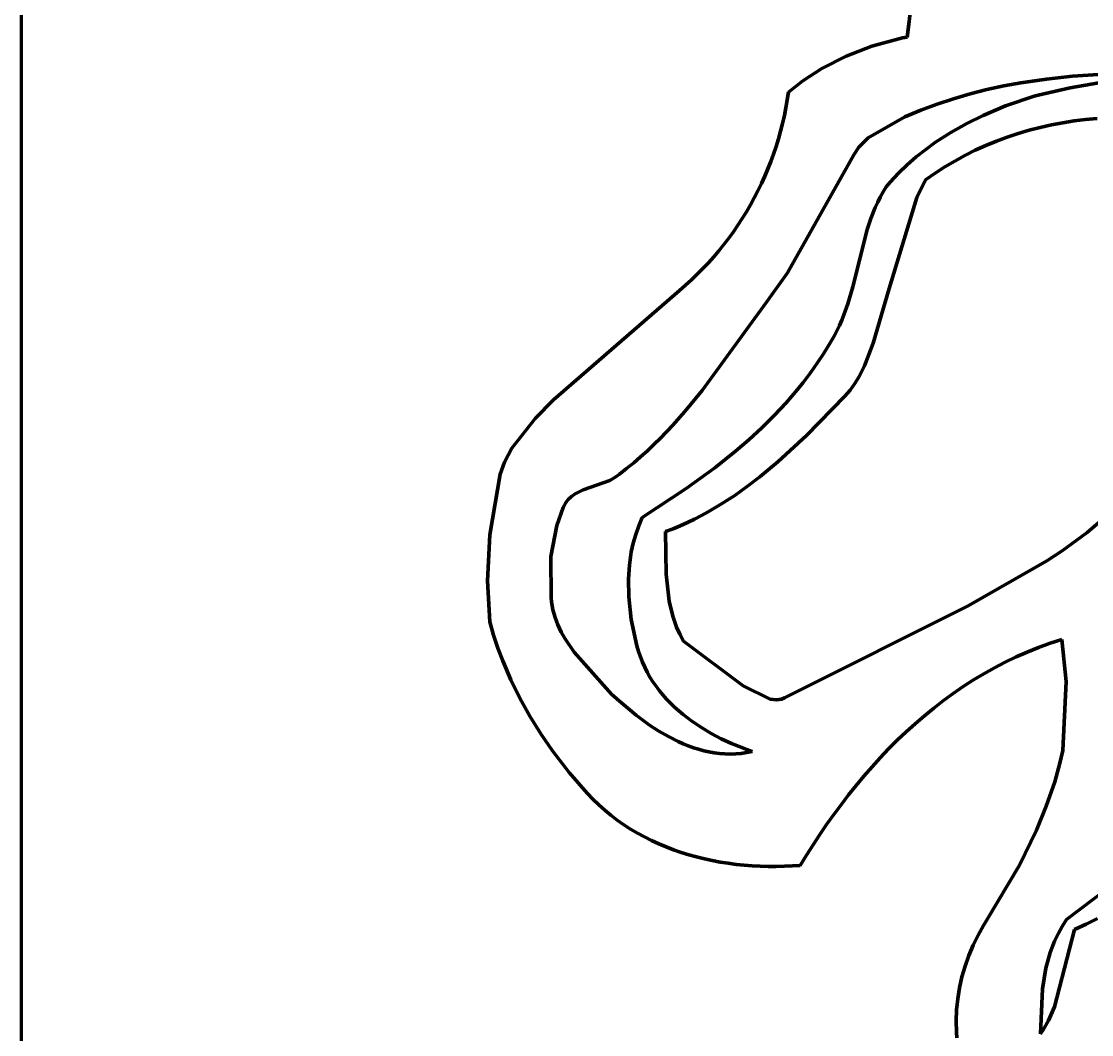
# Model space of a CAD drawing. Header units: millimetres. Extents: x 0 to 12, y 0 to 9.
# Drawn here: x 0 to 1.833, y 2.014 to 3.749 of the extents above; entities that cross this region are included whole.
import ezdxf

# ---------------------------------------------------------------- set-up
doc = ezdxf.new("R2010")
doc.units = ezdxf.units.MM
doc.layers.add('color#030303ff', color=7, linetype='CONTINUOUS', lineweight=100)
doc.layers.add('color#ffffffff', color=7, linetype='CONTINUOUS', lineweight=100)

msp = doc.modelspace()

# ---------------------------------------------------------------- linework, layer by layer
at = {"layer": 'color#030303ff'}
for p, q in [((1.5203, 3.7486), (1.5231, 3.7751)), ((1.5166, 3.722), (1.5203, 3.7486)), ((1.4564, 3.7062), (1.509, 3.7205)), ((1.509, 3.7205), (1.5166, 3.722)), ((1.4127, 3.6893), (1.4564, 3.7062)), ((1.371, 3.668), (1.4127, 3.6893)), ((1.3383, 3.6469), (1.371, 3.668)), ((1.7556, 3.6501), (1.7115, 3.6436)), ((1.7999, 3.6547), (1.7556, 3.6501)), ((1.7958, 3.6348), (1.9332, 3.6589)), ((1.8444, 3.6577), (1.7999, 3.6547)), ((1.3137, 3.6278), (1.3383, 3.6469)), ((1.6534, 3.6319), (1.6246, 3.6246)), ((1.6823, 3.6382), (1.6534, 3.6319)), ((1.7115, 3.6436), (1.6823, 3.6382)), ((1.7413, 3.6227), (1.7958, 3.6348)), ((1.3093, 3.6008), (1.3116, 3.6142)), ((1.3116, 3.6142), (1.3137, 3.6278)), ((1.5962, 3.6164), (1.5681, 3.6071)), ((1.6246, 3.6246), (1.5962, 3.6164)), ((1.6855, 3.604), (1.7346, 3.6207)), ((1.7346, 3.6207), (1.7413, 3.6227)), ((1.3066, 3.5874), (1.3093, 3.6008)), ((1.5403, 3.5967), (1.5129, 3.5852)), ((1.5681, 3.6071), (1.5403, 3.5967)), ((1.6471, 3.5879), (1.6855, 3.604)), ((1.3001, 3.5608), (1.3035, 3.5741)), ((1.3035, 3.5741), (1.3066, 3.5874)), ((1.5129, 3.5852), (1.4501, 3.5493)), ((1.5918, 3.5588), (1.619, 3.5741)), ((1.619, 3.5741), (1.6471, 3.5879)), ((1.7832, 3.5752), (1.7638, 3.5715)), ((1.8027, 3.5783), (1.7832, 3.5752)), ((1.8223, 3.5808), (1.8027, 3.5783)), ((1.842, 3.5827), (1.8223, 3.5808)), ((1.2964, 3.5477), (1.3001, 3.5608)), ((1.5656, 3.5419), (1.5918, 3.5588)), ((1.7067, 3.5567), (1.688, 3.5505)), ((1.7256, 3.5623), (1.7067, 3.5567)), ((1.7446, 3.5672), (1.7256, 3.5623)), ((1.7638, 3.5715), (1.7446, 3.5672)), ((1.2923, 3.5346), (1.2964, 3.5477)), ((1.4501, 3.5493), (1.4341, 3.5332)), ((1.5487, 3.5297), (1.5656, 3.5419)), ((1.6696, 3.5437), (1.6514, 3.5362)), ((1.688, 3.5505), (1.6696, 3.5437)), ((1.2832, 3.5089), (1.2879, 3.5217)), ((1.2879, 3.5217), (1.2923, 3.5346)), ((1.4256, 3.5204), (1.312, 3.3185)), ((1.4341, 3.5332), (1.4256, 3.5204)), ((1.5325, 3.5168), (1.5487, 3.5297)), ((1.6158, 3.5192), (1.5984, 3.5097)), ((1.6334, 3.528), (1.6158, 3.5192)), ((1.6514, 3.5362), (1.6334, 3.528)), ((1.2782, 3.4962), (1.2832, 3.5089)), ((1.502, 3.4887), (1.5169, 3.5032)), ((1.5169, 3.5032), (1.5325, 3.5168)), ((1.5984, 3.5097), (1.5814, 3.4996)), ((1.2672, 3.4711), (1.2729, 3.4836)), ((1.2729, 3.4836), (1.2782, 3.4962)), ((1.4879, 3.4735), (1.502, 3.4887)), ((1.5647, 3.4887), (1.5484, 3.4772)), ((1.5814, 3.4996), (1.5647, 3.4887)), ((1.2613, 3.4588), (1.2672, 3.4711)), ((1.4758, 3.4569), (1.4811, 3.4656)), ((1.4811, 3.4656), (1.4879, 3.4735)), ((1.5484, 3.4772), (1.5335, 3.447)), ((1.2485, 3.4347), (1.255, 3.4467)), ((1.255, 3.4467), (1.2613, 3.4588)), ((1.4664, 3.439), (1.4709, 3.448)), ((1.4709, 3.448), (1.4758, 3.4569)), ((1.5335, 3.447), (1.4859, 3.2912)), ((1.2416, 3.4229), (1.2485, 3.4347)), ((1.4549, 3.4112), (1.4623, 3.4299)), ((1.4623, 3.4299), (1.4664, 3.439)), ((1.227, 3.3998), (1.2344, 3.4113)), ((1.2344, 3.4113), (1.2416, 3.4229)), ((1.4486, 3.3922), (1.4549, 3.4112)), ((1.2193, 3.3886), (1.227, 3.3998)), ((1.4236, 3.2944), (1.4486, 3.3922)), ((1.203, 3.3666), (1.2113, 3.3775)), ((1.2113, 3.3775), (1.2193, 3.3886)), ((1.1856, 3.3456), (1.1944, 3.356)), ((1.1944, 3.356), (1.203, 3.3666)), ((1.1765, 3.3354), (1.1856, 3.3456)), ((1.1575, 3.3157), (1.1671, 3.3254)), ((1.1671, 3.3254), (1.1765, 3.3354)), ((1.312, 3.3185), (1.2758, 3.2681)), ((1.1375, 3.2971), (1.1477, 3.3063)), ((1.1477, 3.3063), (1.1575, 3.3157)), ((0.9113, 3.1006), (1.1271, 3.2882)), ((1.1271, 3.2882), (1.1375, 3.2971)), ((1.4152, 3.2654), (1.4236, 3.2944)), ((1.4859, 3.2912), (1.4587, 3.1977)), ((1.2758, 3.2681), (1.166, 3.1167)), ((1.4086, 3.2464), (1.4152, 3.2654)), ((1.405, 3.2371), (1.4086, 3.2464)), ((1.3967, 3.2188), (1.401, 3.2279)), ((1.401, 3.2279), (1.405, 3.2371)), ((1.3869, 3.2011), (1.392, 3.2099)), ((1.392, 3.2099), (1.3967, 3.2188)), ((1.3734, 3.1796), (1.3814, 3.1925)), ((1.3814, 3.1925), (1.3869, 3.2011)), ((1.4587, 3.1977), (1.4439, 3.159)), ((1.3652, 3.1669), (1.3734, 3.1796)), ((1.3478, 3.1423), (1.3566, 3.1545)), ((1.3566, 3.1545), (1.3652, 3.1669)), ((1.4439, 3.159), (1.4345, 3.1406)), ((1.3386, 3.1303), (1.3478, 3.1423)), ((1.4345, 3.1406), (1.4273, 3.1288)), ((1.166, 3.1167), (1.1363, 3.0808)), ((1.3196, 3.1071), (1.3292, 3.1186)), ((1.3292, 3.1186), (1.3386, 3.1303)), ((1.4192, 3.1176), (1.4101, 3.1068)), ((1.4273, 3.1288), (1.4192, 3.1176)), ((0.8806, 3.0695), (0.9113, 3.1006)), ((1.3096, 3.0958), (1.3196, 3.1071)), ((1.4101, 3.1068), (1.3446, 3.0399)), ((1.1363, 3.0808), (1.1157, 3.0576)), ((1.2891, 3.0739), (1.3096, 3.0958)), ((0.8401, 3.0181), (0.8806, 3.0695)), ((1.2678, 3.0527), (1.2891, 3.0739)), ((1.1157, 3.0576), (1.0943, 3.0352)), ((1.2456, 3.0324), (1.2678, 3.0527)), ((1.0833, 3.0243), (1.072, 3.0136)), ((1.0943, 3.0352), (1.0833, 3.0243)), ((1.2227, 3.0127), (1.2456, 3.0324)), ((1.3446, 3.0399), (1.2953, 2.9945)), ((0.8274, 2.9941), (0.8401, 3.0181)), ((1.072, 3.0136), (1.0604, 3.0032)), ((1.1874, 2.9845), (1.2227, 3.0127)), ((0.8197, 2.9735), (0.8274, 2.9941)), ((1.0486, 2.9931), (1.0365, 2.9832)), ((1.0604, 3.0032), (1.0486, 2.9931)), ((1.2953, 2.9945), (1.2644, 2.9689)), ((0.8022, 2.8696), (0.8197, 2.9735)), ((1.0241, 2.9736), (1.0179, 2.9687)), ((1.0365, 2.9832), (1.0241, 2.9736)), ((1.1386, 2.9489), (1.1874, 2.9845)), ((1.0077, 2.9628), (0.962, 2.9465)), ((1.0179, 2.9687), (1.0077, 2.9628)), ((1.2432, 2.9527), (1.2215, 2.9372)), ((1.2644, 2.9689), (1.2432, 2.9527)), ((0.942, 2.9353), (0.9365, 2.9301)), ((0.9482, 2.9397), (0.942, 2.9353)), ((0.962, 2.9465), (0.9482, 2.9397)), ((1.0633, 2.8991), (1.1386, 2.9489)), ((1.2215, 2.9372), (1.1992, 2.9227)), ((0.928, 2.9165), (0.9171, 2.8858)), ((0.9298, 2.9203), (0.928, 2.9165)), ((0.9318, 2.9239), (0.9298, 2.9203)), ((0.934, 2.9271), (0.9318, 2.9239)), ((0.9365, 2.9301), (0.934, 2.9271)), ((1.1992, 2.9227), (1.1762, 2.9091)), ((1.0571, 2.8849), (1.0633, 2.8991)), ((1.1526, 2.8965), (1.1406, 2.8907)), ((1.1645, 2.9027), (1.1526, 2.8965)), ((1.1762, 2.9091), (1.1645, 2.9027)), ((1.8249, 2.8738), (1.8651, 2.9079)), ((0.9171, 2.8858), (0.9067, 2.8325)), ((1.052, 2.8704), (1.0571, 2.8849)), ((1.1159, 2.88), (1.1033, 2.8751)), ((1.1283, 2.8852), (1.1159, 2.88)), ((1.1406, 2.8907), (1.1283, 2.8852)), ((0.7982, 2.7907), (0.8022, 2.8696)), ((1.0478, 2.8556), (1.052, 2.8704)), ((1.1033, 2.8751), (1.1041, 2.802)), ((1.7824, 2.8425), (1.8249, 2.8738)), ((1.0445, 2.8405), (1.0478, 2.8556)), ((1.7558, 2.8252), (1.7824, 2.8425)), ((0.9067, 2.8325), (0.907, 2.762)), ((1.0412, 2.8176), (1.0445, 2.8405)), ((1.6211, 2.7479), (1.7558, 2.8252)), ((1.0396, 2.7945), (1.0412, 2.8176)), ((0.8022, 2.7205), (0.7982, 2.7907)), ((1.0401, 2.7634), (1.0396, 2.7945)), ((1.1041, 2.802), (1.1094, 2.756)), ((0.907, 2.762), (0.9078, 2.755)), ((0.9078, 2.755), (0.9088, 2.7481)), ((1.0445, 2.7248), (1.0401, 2.7634)), ((1.1094, 2.756), (1.1156, 2.7303)), ((0.9088, 2.7481), (0.9103, 2.7413)), ((0.9103, 2.7413), (0.914, 2.7282)), ((1.3125, 2.5934), (1.6211, 2.7479)), ((0.8086, 2.698), (0.8022, 2.7205)), ((0.914, 2.7282), (0.9187, 2.7155)), ((0.9187, 2.7155), (0.9245, 2.7032)), ((1.0542, 2.6796), (1.0445, 2.7248)), ((1.1156, 2.7303), (1.1221, 2.7116)), ((0.816, 2.6757), (0.8086, 2.698)), ((0.9245, 2.7032), (0.9311, 2.6913)), ((1.1221, 2.7116), (1.1275, 2.6995)), ((1.1275, 2.6995), (1.1338, 2.6876)), ((0.9311, 2.6913), (0.9464, 2.6686)), ((1.0569, 2.6701), (1.0542, 2.6796)), ((1.1338, 2.6876), (1.236, 2.6112)), ((1.742, 2.6768), (1.7226, 2.669)), ((1.7619, 2.6839), (1.742, 2.6768)), ((1.782, 2.6904), (1.7619, 2.6839)), ((1.7889, 2.6184), (1.782, 2.6904)), ((0.8242, 2.6537), (0.816, 2.6757)), ((0.9464, 2.6686), (1.0106, 2.5968)), ((1.06, 2.6608), (1.0569, 2.6701)), ((1.0635, 2.6518), (1.06, 2.6608)), ((1.7034, 2.6606), (1.6846, 2.6516)), ((1.7226, 2.669), (1.7034, 2.6606)), ((0.838, 2.6213), (0.8242, 2.6537)), ((1.0674, 2.643), (1.0635, 2.6518)), ((1.0717, 2.6345), (1.0674, 2.643)), ((1.6662, 2.642), (1.648, 2.6318)), ((1.6846, 2.6516), (1.6662, 2.642)), ((0.8536, 2.5897), (0.838, 2.6213)), ((1.0764, 2.6262), (1.0717, 2.6345)), ((1.0814, 2.6181), (1.0764, 2.6262)), ((1.6302, 2.6211), (1.6128, 2.6098)), ((1.648, 2.6318), (1.6302, 2.6211)), ((1.0868, 2.6103), (1.0814, 2.6181)), ((1.0926, 2.6027), (1.0868, 2.6103)), ((1.0986, 2.5954), (1.0926, 2.6027)), ((1.236, 2.6112), (1.2823, 2.5882)), ((1.6128, 2.6098), (1.5957, 2.598)), ((1.7836, 2.5005), (1.7889, 2.6184)), ((0.8709, 2.5589), (0.8536, 2.5897)), ((1.0106, 2.5968), (1.0241, 2.5846)), ((1.0241, 2.5846), (1.0528, 2.5607)), ((1.105, 2.5882), (1.0986, 2.5954)), ((1.1116, 2.5813), (1.105, 2.5882)), ((1.2823, 2.5882), (1.2933, 2.5872)), ((1.2933, 2.5872), (1.3015, 2.5884)), ((1.3015, 2.5884), (1.307, 2.5904)), ((1.307, 2.5904), (1.3125, 2.5934)), ((1.5789, 2.5858), (1.5624, 2.573)), ((1.5957, 2.598), (1.5789, 2.5858)), ((1.1185, 2.5747), (1.1116, 2.5813)), ((1.1256, 2.5682), (1.1185, 2.5747)), ((1.133, 2.562), (1.1256, 2.5682)), ((1.5624, 2.573), (1.5463, 2.5599)), ((0.8896, 2.5289), (0.8709, 2.5589)), ((1.0528, 2.5607), (1.0758, 2.5439)), ((1.1483, 2.5503), (1.133, 2.562)), ((1.1644, 2.5395), (1.1483, 2.5503)), ((1.5463, 2.5599), (1.5306, 2.5462)), ((1.0758, 2.5439), (1.0917, 2.5336)), ((1.0917, 2.5336), (1.1081, 2.5241)), ((1.1811, 2.5296), (1.1644, 2.5395)), ((1.1983, 2.5205), (1.1811, 2.5296)), ((1.5151, 2.5322), (1.5, 2.5178)), ((1.5306, 2.5462), (1.5151, 2.5322)), ((0.9096, 2.4999), (0.8896, 2.5289)), ((1.1081, 2.5241), (1.1249, 2.5156)), ((1.1249, 2.5156), (1.1334, 2.5118)), ((1.1334, 2.5118), (1.1421, 2.5084)), ((1.2158, 2.5124), (1.1983, 2.5205)), ((1.2425, 2.5018), (1.2158, 2.5124)), ((1.5, 2.5178), (1.4852, 2.503)), ((0.9383, 2.4626), (0.9096, 2.4999)), ((1.1421, 2.5084), (1.1508, 2.5052)), ((1.1508, 2.5052), (1.1596, 2.5024)), ((1.1596, 2.5024), (1.1685, 2.5)), ((1.1685, 2.5), (1.1774, 2.498)), ((1.1774, 2.498), (1.1865, 2.4964)), ((1.1865, 2.4964), (1.1956, 2.4953)), ((1.1956, 2.4953), (1.2048, 2.4946)), ((1.2048, 2.4946), (1.214, 2.4943)), ((1.214, 2.4943), (1.2233, 2.4946)), ((1.2233, 2.4946), (1.2326, 2.4954)), ((1.2326, 2.4954), (1.242, 2.4968)), ((1.242, 2.4968), (1.2514, 2.4987)), ((1.2514, 2.4987), (1.2425, 2.5018)), ((1.4852, 2.503), (1.4708, 2.4879)), ((1.7785, 2.4789), (1.7836, 2.5005)), ((1.4708, 2.4879), (1.4567, 2.4724)), ((1.7695, 2.4469), (1.7785, 2.4789)), ((0.969, 2.4272), (0.9383, 2.4626)), ((1.4429, 2.4566), (1.4295, 2.4405)), ((1.4567, 2.4724), (1.4429, 2.4566)), ((1.4295, 2.4405), (1.4164, 2.4242)), ((1.7551, 2.405), (1.7695, 2.4469)), ((0.9786, 2.4171), (0.969, 2.4272)), ((1.4164, 2.4242), (1.4036, 2.4076)), ((0.9886, 2.4074), (0.9786, 2.4171)), ((0.9989, 2.3982), (0.9886, 2.4074)), ((1.4036, 2.4076), (1.3912, 2.3907)), ((1.7383, 2.3641), (1.7551, 2.405)), ((1.0096, 2.3894), (0.9989, 2.3982)), ((1.0205, 2.3811), (1.0096, 2.3894)), ((1.3912, 2.3907), (1.379, 2.3737)), ((1.0317, 2.3733), (1.0205, 2.3811)), ((1.0432, 2.3659), (1.0317, 2.3733)), ((1.0549, 2.3589), (1.0432, 2.3659)), ((1.379, 2.3737), (1.3673, 2.3564)), ((2.0127, 2.3796), (1.7898, 2.2109)), ((1.0669, 2.3523), (1.0549, 2.3589)), ((1.0791, 2.3462), (1.0669, 2.3523)), ((1.0916, 2.3405), (1.0791, 2.3462)), ((1.3673, 2.3564), (1.3558, 2.339)), ((1.7091, 2.3043), (1.7383, 2.3641)), ((1.1042, 2.3352), (1.0916, 2.3405)), ((1.117, 2.3303), (1.1042, 2.3352)), ((1.1299, 2.3259), (1.117, 2.3303)), ((1.3558, 2.339), (1.3447, 2.3214)), ((1.143, 2.3218), (1.1299, 2.3259)), ((1.1563, 2.3181), (1.143, 2.3218)), ((1.1696, 2.3148), (1.1563, 2.3181)), ((1.1831, 2.3119), (1.1696, 2.3148)), ((1.1967, 2.3094), (1.1831, 2.3119)), ((1.2103, 2.3072), (1.1967, 2.3094)), ((1.3447, 2.3214), (1.3339, 2.3037)), ((1.224, 2.3054), (1.2103, 2.3072)), ((1.2377, 2.304), (1.224, 2.3054)), ((1.2515, 2.3029), (1.2377, 2.304)), ((1.2653, 2.3022), (1.2515, 2.3029)), ((1.2791, 2.3018), (1.2653, 2.3022)), ((1.2928, 2.3018), (1.2791, 2.3018)), ((1.3066, 2.3021), (1.2928, 2.3018)), ((1.3203, 2.3027), (1.3066, 2.3021)), ((1.3339, 2.3037), (1.3203, 2.3027)), ((1.6526, 2.209), (1.7091, 2.3043)), ((1.6382, 2.1843), (1.6476, 2.2009)), ((1.6476, 2.2009), (1.6526, 2.209)), ((1.7898, 2.2109), (1.7821, 2.1991)), ((1.8033, 2.1936), (1.8232, 2.2029)), ((1.8232, 2.2029), (1.8429, 2.2125)), ((1.6298, 2.1671), (1.6382, 2.1843)), ((1.7694, 2.0615), (1.8033, 2.1936)), ((1.7753, 2.1867), (1.7694, 2.1741)), ((1.7821, 2.1991), (1.7753, 2.1867)), ((1.6223, 2.1494), (1.6298, 2.1671)), ((1.7694, 2.1741), (1.7619, 2.1544)), ((1.616, 2.1313), (1.6223, 2.1494)), ((1.7619, 2.1544), (1.7544, 2.1274)), ((1.6107, 2.1129), (1.616, 2.1313)), ((1.7544, 2.1274), (1.7484, 2.0925)), ((1.6065, 2.0942), (1.6107, 2.1129)), ((1.6035, 2.0753), (1.6065, 2.0942)), ((1.7484, 2.0925), (1.7455, 2.0151)), ((1.6016, 2.0563), (1.6035, 2.0753)), ((1.6009, 2.0372), (1.6016, 2.0563)), ((1.7587, 2.0378), (1.7694, 2.0615)), ((1.6014, 2.0182), (1.6009, 2.0372)), ((1.749, 2.0207), (1.7587, 2.0378)), ((1.6021, 2.0086), (1.6014, 2.0182)), ((1.7455, 2.0151), (1.749, 2.0207))]:
    msp.add_line(p, q, dxfattribs=at)
at = {"layer": 'color#ffffffff'}
for p, q in [((0, 0), (0, 9.0278)), ((1.5231, 3.7751), (1.5203, 3.7486)), ((1.5203, 3.7486), (1.5166, 3.722)), ((1.509, 3.7205), (1.4564, 3.7062)), ((1.5166, 3.722), (1.509, 3.7205)), ((1.4564, 3.7062), (1.4127, 3.6893)), ((1.4127, 3.6893), (1.371, 3.668)), ((1.371, 3.668), (1.3383, 3.6469)), ((1.7115, 3.6436), (1.7556, 3.6501)), ((1.7556, 3.6501), (1.7999, 3.6547)), ((1.9332, 3.6589), (1.7958, 3.6348)), ((1.7999, 3.6547), (1.8444, 3.6577)), ((1.3383, 3.6469), (1.3137, 3.6278)), ((1.6246, 3.6246), (1.6534, 3.6319)), ((1.6534, 3.6319), (1.6823, 3.6382)), ((1.6823, 3.6382), (1.7115, 3.6436)), ((1.7958, 3.6348), (1.7413, 3.6227)), ((1.3116, 3.6142), (1.3093, 3.6008)), ((1.3137, 3.6278), (1.3116, 3.6142)), ((1.5681, 3.6071), (1.5962, 3.6164)), ((1.5962, 3.6164), (1.6246, 3.6246)), ((1.7346, 3.6207), (1.6855, 3.604)), ((1.7413, 3.6227), (1.7346, 3.6207)), ((1.3093, 3.6008), (1.3066, 3.5874)), ((1.5129, 3.5852), (1.5403, 3.5967)), ((1.5403, 3.5967), (1.5681, 3.6071)), ((1.6855, 3.604), (1.6471, 3.5879)), ((1.3035, 3.5741), (1.3001, 3.5608)), ((1.3066, 3.5874), (1.3035, 3.5741)), ((1.4501, 3.5493), (1.5129, 3.5852)), ((1.619, 3.5741), (1.5918, 3.5588)), ((1.6471, 3.5879), (1.619, 3.5741)), ((1.7638, 3.5715), (1.7832, 3.5752)), ((1.7832, 3.5752), (1.8027, 3.5783)), ((1.8027, 3.5783), (1.8223, 3.5808)), ((1.8223, 3.5808), (1.842, 3.5827)), ((1.3001, 3.5608), (1.2964, 3.5477)), ((1.5918, 3.5588), (1.5656, 3.5419)), ((1.688, 3.5505), (1.7067, 3.5567)), ((1.7067, 3.5567), (1.7256, 3.5623)), ((1.7256, 3.5623), (1.7446, 3.5672)), ((1.7446, 3.5672), (1.7638, 3.5715)), ((1.2964, 3.5477), (1.2923, 3.5346)), ((1.4341, 3.5332), (1.4501, 3.5493)), ((1.5656, 3.5419), (1.5487, 3.5297)), ((1.6514, 3.5362), (1.6696, 3.5437)), ((1.6696, 3.5437), (1.688, 3.5505)), ((1.2879, 3.5217), (1.2832, 3.5089)), ((1.2923, 3.5346), (1.2879, 3.5217)), ((1.312, 3.3185), (1.4256, 3.5204)), ((1.4256, 3.5204), (1.4341, 3.5332)), ((1.5487, 3.5297), (1.5325, 3.5168)), ((1.5984, 3.5097), (1.6158, 3.5192)), ((1.6158, 3.5192), (1.6334, 3.528)), ((1.6334, 3.528), (1.6514, 3.5362)), ((1.2832, 3.5089), (1.2782, 3.4962)), ((1.5169, 3.5032), (1.502, 3.4887)), ((1.5325, 3.5168), (1.5169, 3.5032)), ((1.5814, 3.4996), (1.5984, 3.5097)), ((1.2729, 3.4836), (1.2672, 3.4711)), ((1.2782, 3.4962), (1.2729, 3.4836)), ((1.502, 3.4887), (1.4879, 3.4735)), ((1.5484, 3.4772), (1.5647, 3.4887)), ((1.5647, 3.4887), (1.5814, 3.4996)), ((1.2672, 3.4711), (1.2613, 3.4588)), ((1.4811, 3.4656), (1.4758, 3.4569)), ((1.4879, 3.4735), (1.4811, 3.4656)), ((1.5335, 3.447), (1.5484, 3.4772)), ((1.255, 3.4467), (1.2485, 3.4347)), ((1.2613, 3.4588), (1.255, 3.4467)), ((1.4709, 3.448), (1.4664, 3.439)), ((1.4758, 3.4569), (1.4709, 3.448)), ((1.4859, 3.2912), (1.5335, 3.447)), ((1.2485, 3.4347), (1.2416, 3.4229)), ((1.4623, 3.4299), (1.4549, 3.4112)), ((1.4664, 3.439), (1.4623, 3.4299)), ((1.2344, 3.4113), (1.227, 3.3998)), ((1.2416, 3.4229), (1.2344, 3.4113)), ((1.4549, 3.4112), (1.4486, 3.3922)), ((1.227, 3.3998), (1.2193, 3.3886)), ((1.4486, 3.3922), (1.4236, 3.2944)), ((1.2113, 3.3775), (1.203, 3.3666)), ((1.2193, 3.3886), (1.2113, 3.3775)), ((1.1944, 3.356), (1.1856, 3.3456)), ((1.203, 3.3666), (1.1944, 3.356)), ((1.1856, 3.3456), (1.1765, 3.3354)), ((1.1671, 3.3254), (1.1575, 3.3157)), ((1.1765, 3.3354), (1.1671, 3.3254)), ((1.2758, 3.2681), (1.312, 3.3185)), ((1.1477, 3.3063), (1.1375, 3.2971)), ((1.1575, 3.3157), (1.1477, 3.3063)), ((1.1271, 3.2882), (0.9113, 3.1006)), ((1.1375, 3.2971), (1.1271, 3.2882)), ((1.4236, 3.2944), (1.4152, 3.2654)), ((1.4587, 3.1977), (1.4859, 3.2912)), ((1.166, 3.1167), (1.2758, 3.2681)), ((1.4152, 3.2654), (1.4086, 3.2464)), ((1.4086, 3.2464), (1.405, 3.2371)), ((1.401, 3.2279), (1.3967, 3.2188)), ((1.405, 3.2371), (1.401, 3.2279)), ((1.392, 3.2099), (1.3869, 3.2011)), ((1.3967, 3.2188), (1.392, 3.2099)), ((1.3814, 3.1925), (1.3734, 3.1796)), ((1.3869, 3.2011), (1.3814, 3.1925)), ((1.4439, 3.159), (1.4587, 3.1977)), ((1.3734, 3.1796), (1.3652, 3.1669)), ((1.3566, 3.1545), (1.3478, 3.1423)), ((1.3652, 3.1669), (1.3566, 3.1545)), ((1.4345, 3.1406), (1.4439, 3.159)), ((1.3478, 3.1423), (1.3386, 3.1303)), ((1.4273, 3.1288), (1.4345, 3.1406)), ((1.1363, 3.0808), (1.166, 3.1167)), ((1.3292, 3.1186), (1.3196, 3.1071)), ((1.3386, 3.1303), (1.3292, 3.1186)), ((1.4101, 3.1068), (1.4192, 3.1176)), ((1.4192, 3.1176), (1.4273, 3.1288)), ((0.9113, 3.1006), (0.8806, 3.0695)), ((1.3196, 3.1071), (1.3096, 3.0958)), ((1.3446, 3.0399), (1.4101, 3.1068)), ((1.1157, 3.0576), (1.1363, 3.0808)), ((1.3096, 3.0958), (1.2891, 3.0739)), ((0.8806, 3.0695), (0.8401, 3.0181)), ((1.2891, 3.0739), (1.2678, 3.0527)), ((1.0943, 3.0352), (1.1157, 3.0576)), ((1.2678, 3.0527), (1.2456, 3.0324)), ((1.072, 3.0136), (1.0833, 3.0243)), ((1.0833, 3.0243), (1.0943, 3.0352)), ((1.2456, 3.0324), (1.2227, 3.0127)), ((1.2953, 2.9945), (1.3446, 3.0399)), ((0.8401, 3.0181), (0.8274, 2.9941)), ((1.0604, 3.0032), (1.072, 3.0136)), ((1.2227, 3.0127), (1.1874, 2.9845)), ((0.8274, 2.9941), (0.8197, 2.9735)), ((1.0365, 2.9832), (1.0486, 2.9931)), ((1.0486, 2.9931), (1.0604, 3.0032)), ((1.2644, 2.9689), (1.2953, 2.9945)), ((0.8197, 2.9735), (0.8022, 2.8696)), ((1.0179, 2.9687), (1.0241, 2.9736)), ((1.0241, 2.9736), (1.0365, 2.9832)), ((1.1874, 2.9845), (1.1386, 2.9489)), ((0.962, 2.9465), (1.0077, 2.9628)), ((1.0077, 2.9628), (1.0179, 2.9687)), ((1.2215, 2.9372), (1.2432, 2.9527)), ((1.2432, 2.9527), (1.2644, 2.9689)), ((0.9365, 2.9301), (0.942, 2.9353)), ((0.942, 2.9353), (0.9482, 2.9397)), ((0.9482, 2.9397), (0.962, 2.9465)), ((1.1386, 2.9489), (1.0633, 2.8991)), ((1.1992, 2.9227), (1.2215, 2.9372)), ((0.9171, 2.8858), (0.928, 2.9165)), ((0.928, 2.9165), (0.9298, 2.9203)), ((0.9298, 2.9203), (0.9318, 2.9239)), ((0.9318, 2.9239), (0.934, 2.9271)), ((0.934, 2.9271), (0.9365, 2.9301)), ((1.1762, 2.9091), (1.1992, 2.9227)), ((1.0633, 2.8991), (1.0571, 2.8849)), ((1.1406, 2.8907), (1.1526, 2.8965)), ((1.1526, 2.8965), (1.1645, 2.9027)), ((1.1645, 2.9027), (1.1762, 2.9091)), ((1.8651, 2.9079), (1.8249, 2.8738)), ((0.9067, 2.8325), (0.9171, 2.8858)), ((1.0571, 2.8849), (1.052, 2.8704)), ((1.1033, 2.8751), (1.1159, 2.88)), ((1.1159, 2.88), (1.1283, 2.8852)), ((1.1283, 2.8852), (1.1406, 2.8907)), ((0.8022, 2.8696), (0.7982, 2.7907)), ((1.052, 2.8704), (1.0478, 2.8556)), ((1.1041, 2.802), (1.1033, 2.8751)), ((1.8249, 2.8738), (1.7824, 2.8425)), ((1.0478, 2.8556), (1.0445, 2.8405)), ((1.7824, 2.8425), (1.7558, 2.8252)), ((0.907, 2.762), (0.9067, 2.8325)), ((1.0445, 2.8405), (1.0412, 2.8176)), ((1.7558, 2.8252), (1.6211, 2.7479)), ((1.0412, 2.8176), (1.0396, 2.7945)), ((0.7982, 2.7907), (0.8022, 2.7205)), ((1.0396, 2.7945), (1.0401, 2.7634)), ((1.1094, 2.756), (1.1041, 2.802)), ((0.9078, 2.755), (0.907, 2.762)), ((0.9088, 2.7481), (0.9078, 2.755)), ((1.0401, 2.7634), (1.0445, 2.7248)), ((1.1156, 2.7303), (1.1094, 2.756)), ((0.9103, 2.7413), (0.9088, 2.7481)), ((0.914, 2.7282), (0.9103, 2.7413)), ((1.6211, 2.7479), (1.3125, 2.5934)), ((0.8022, 2.7205), (0.8086, 2.698)), ((0.9187, 2.7155), (0.914, 2.7282)), ((0.9245, 2.7032), (0.9187, 2.7155)), ((1.0445, 2.7248), (1.0542, 2.6796)), ((1.1221, 2.7116), (1.1156, 2.7303)), ((0.8086, 2.698), (0.816, 2.6757)), ((0.9311, 2.6913), (0.9245, 2.7032)), ((1.1275, 2.6995), (1.1221, 2.7116)), ((1.1338, 2.6876), (1.1275, 2.6995)), ((0.9464, 2.6686), (0.9311, 2.6913)), ((1.0542, 2.6796), (1.0569, 2.6701)), ((1.236, 2.6112), (1.1338, 2.6876)), ((1.7226, 2.669), (1.742, 2.6768)), ((1.742, 2.6768), (1.7619, 2.6839)), ((1.7619, 2.6839), (1.782, 2.6904)), ((1.782, 2.6904), (1.7889, 2.6184)), ((0.816, 2.6757), (0.8242, 2.6537)), ((1.0106, 2.5968), (0.9464, 2.6686)), ((1.0569, 2.6701), (1.06, 2.6608)), ((1.06, 2.6608), (1.0635, 2.6518)), ((1.6846, 2.6516), (1.7034, 2.6606)), ((1.7034, 2.6606), (1.7226, 2.669)), ((0.8242, 2.6537), (0.838, 2.6213)), ((1.0635, 2.6518), (1.0674, 2.643)), ((1.0674, 2.643), (1.0717, 2.6345)), ((1.648, 2.6318), (1.6662, 2.642)), ((1.6662, 2.642), (1.6846, 2.6516)), ((0.838, 2.6213), (0.8536, 2.5897)), ((1.0717, 2.6345), (1.0764, 2.6262)), ((1.0764, 2.6262), (1.0814, 2.6181)), ((1.6128, 2.6098), (1.6302, 2.6211)), ((1.6302, 2.6211), (1.648, 2.6318)), ((1.0814, 2.6181), (1.0868, 2.6103)), ((1.0868, 2.6103), (1.0926, 2.6027)), ((1.0926, 2.6027), (1.0986, 2.5954)), ((1.2823, 2.5882), (1.236, 2.6112)), ((1.5957, 2.598), (1.6128, 2.6098)), ((1.7889, 2.6184), (1.7836, 2.5005)), ((0.8536, 2.5897), (0.8709, 2.5589)), ((1.0241, 2.5846), (1.0106, 2.5968)), ((1.0528, 2.5607), (1.0241, 2.5846)), ((1.0986, 2.5954), (1.105, 2.5882)), ((1.105, 2.5882), (1.1116, 2.5813)), ((1.2933, 2.5872), (1.2823, 2.5882)), ((1.3015, 2.5884), (1.2933, 2.5872)), ((1.307, 2.5904), (1.3015, 2.5884)), ((1.3125, 2.5934), (1.307, 2.5904)), ((1.5624, 2.573), (1.5789, 2.5858)), ((1.5789, 2.5858), (1.5957, 2.598)), ((1.1116, 2.5813), (1.1185, 2.5747)), ((1.1185, 2.5747), (1.1256, 2.5682)), ((1.1256, 2.5682), (1.133, 2.562)), ((1.5463, 2.5599), (1.5624, 2.573)), ((0.8709, 2.5589), (0.8896, 2.5289)), ((1.0758, 2.5439), (1.0528, 2.5607)), ((1.133, 2.562), (1.1483, 2.5503)), ((1.1483, 2.5503), (1.1644, 2.5395)), ((1.5306, 2.5462), (1.5463, 2.5599)), ((1.0917, 2.5336), (1.0758, 2.5439)), ((1.1081, 2.5241), (1.0917, 2.5336)), ((1.1644, 2.5395), (1.1811, 2.5296)), ((1.1811, 2.5296), (1.1983, 2.5205)), ((1.5, 2.5178), (1.5151, 2.5322)), ((1.5151, 2.5322), (1.5306, 2.5462)), ((0.8896, 2.5289), (0.9096, 2.4999)), ((1.1249, 2.5156), (1.1081, 2.5241)), ((1.1334, 2.5118), (1.1249, 2.5156)), ((1.1421, 2.5084), (1.1334, 2.5118)), ((1.1983, 2.5205), (1.2158, 2.5124)), ((1.2158, 2.5124), (1.2425, 2.5018)), ((1.4852, 2.503), (1.5, 2.5178)), ((0.9096, 2.4999), (0.9383, 2.4626)), ((1.1508, 2.5052), (1.1421, 2.5084)), ((1.1596, 2.5024), (1.1508, 2.5052)), ((1.1685, 2.5), (1.1596, 2.5024)), ((1.1774, 2.498), (1.1685, 2.5)), ((1.1865, 2.4964), (1.1774, 2.498)), ((1.1956, 2.4953), (1.1865, 2.4964)), ((1.2048, 2.4946), (1.1956, 2.4953)), ((1.214, 2.4943), (1.2048, 2.4946)), ((1.2233, 2.4946), (1.214, 2.4943)), ((1.2326, 2.4954), (1.2233, 2.4946)), ((1.242, 2.4968), (1.2326, 2.4954)), ((1.2514, 2.4987), (1.242, 2.4968)), ((1.2425, 2.5018), (1.2514, 2.4987)), ((1.4708, 2.4879), (1.4852, 2.503)), ((1.7836, 2.5005), (1.7785, 2.4789)), ((1.4567, 2.4724), (1.4708, 2.4879)), ((1.7785, 2.4789), (1.7695, 2.4469)), ((0.9383, 2.4626), (0.969, 2.4272)), ((1.4295, 2.4405), (1.4429, 2.4566)), ((1.4429, 2.4566), (1.4567, 2.4724)), ((1.4164, 2.4242), (1.4295, 2.4405)), ((1.7695, 2.4469), (1.7551, 2.405)), ((0.969, 2.4272), (0.9786, 2.4171)), ((1.4036, 2.4076), (1.4164, 2.4242)), ((0.9786, 2.4171), (0.9886, 2.4074)), ((0.9886, 2.4074), (0.9989, 2.3982)), ((1.3912, 2.3907), (1.4036, 2.4076)), ((1.7551, 2.405), (1.7383, 2.3641)), ((0.9989, 2.3982), (1.0096, 2.3894)), ((1.0096, 2.3894), (1.0205, 2.3811)), ((1.379, 2.3737), (1.3912, 2.3907)), ((1.0205, 2.3811), (1.0317, 2.3733)), ((1.0317, 2.3733), (1.0432, 2.3659)), ((1.0432, 2.3659), (1.0549, 2.3589)), ((1.3673, 2.3564), (1.379, 2.3737)), ((1.7898, 2.2109), (2.0127, 2.3796)), ((1.0549, 2.3589), (1.0669, 2.3523)), ((1.0669, 2.3523), (1.0791, 2.3462)), ((1.0791, 2.3462), (1.0916, 2.3405)), ((1.3558, 2.339), (1.3673, 2.3564)), ((1.7383, 2.3641), (1.7091, 2.3043)), ((1.0916, 2.3405), (1.1042, 2.3352)), ((1.1042, 2.3352), (1.117, 2.3303)), ((1.117, 2.3303), (1.1299, 2.3259)), ((1.3447, 2.3214), (1.3558, 2.339)), ((1.1299, 2.3259), (1.143, 2.3218)), ((1.143, 2.3218), (1.1563, 2.3181)), ((1.1563, 2.3181), (1.1696, 2.3148)), ((1.1696, 2.3148), (1.1831, 2.3119)), ((1.1831, 2.3119), (1.1967, 2.3094)), ((1.1967, 2.3094), (1.2103, 2.3072)), ((1.3339, 2.3037), (1.3447, 2.3214)), ((1.2103, 2.3072), (1.224, 2.3054)), ((1.224, 2.3054), (1.2377, 2.304)), ((1.2377, 2.304), (1.2515, 2.3029)), ((1.2515, 2.3029), (1.2653, 2.3022)), ((1.2653, 2.3022), (1.2791, 2.3018)), ((1.2791, 2.3018), (1.2928, 2.3018)), ((1.2928, 2.3018), (1.3066, 2.3021)), ((1.3066, 2.3021), (1.3203, 2.3027)), ((1.3203, 2.3027), (1.3339, 2.3037)), ((1.7091, 2.3043), (1.6526, 2.209)), ((1.6476, 2.2009), (1.6382, 2.1843)), ((1.6526, 2.209), (1.6476, 2.2009)), ((1.7821, 2.1991), (1.7898, 2.2109)), ((1.8232, 2.2029), (1.8033, 2.1936)), ((1.8429, 2.2125), (1.8232, 2.2029)), ((1.6382, 2.1843), (1.6298, 2.1671)), ((1.8033, 2.1936), (1.7694, 2.0615)), ((1.7694, 2.1741), (1.7753, 2.1867)), ((1.7753, 2.1867), (1.7821, 2.1991)), ((1.6298, 2.1671), (1.6223, 2.1494)), ((1.7619, 2.1544), (1.7694, 2.1741)), ((1.6223, 2.1494), (1.616, 2.1313)), ((1.7544, 2.1274), (1.7619, 2.1544)), ((1.616, 2.1313), (1.6107, 2.1129)), ((1.7484, 2.0925), (1.7544, 2.1274)), ((1.6107, 2.1129), (1.6065, 2.0942)), ((1.6065, 2.0942), (1.6035, 2.0753)), ((1.7455, 2.0151), (1.7484, 2.0925)), ((1.6035, 2.0753), (1.6016, 2.0563)), ((1.6016, 2.0563), (1.6009, 2.0372)), ((1.7694, 2.0615), (1.7587, 2.0378)), ((1.6009, 2.0372), (1.6014, 2.0182)), ((1.7587, 2.0378), (1.749, 2.0207)), ((1.6014, 2.0182), (1.6021, 2.0086)), ((1.749, 2.0207), (1.7455, 2.0151))]:
    msp.add_line(p, q, dxfattribs=at)

doc.saveas('drawing.dxf')
